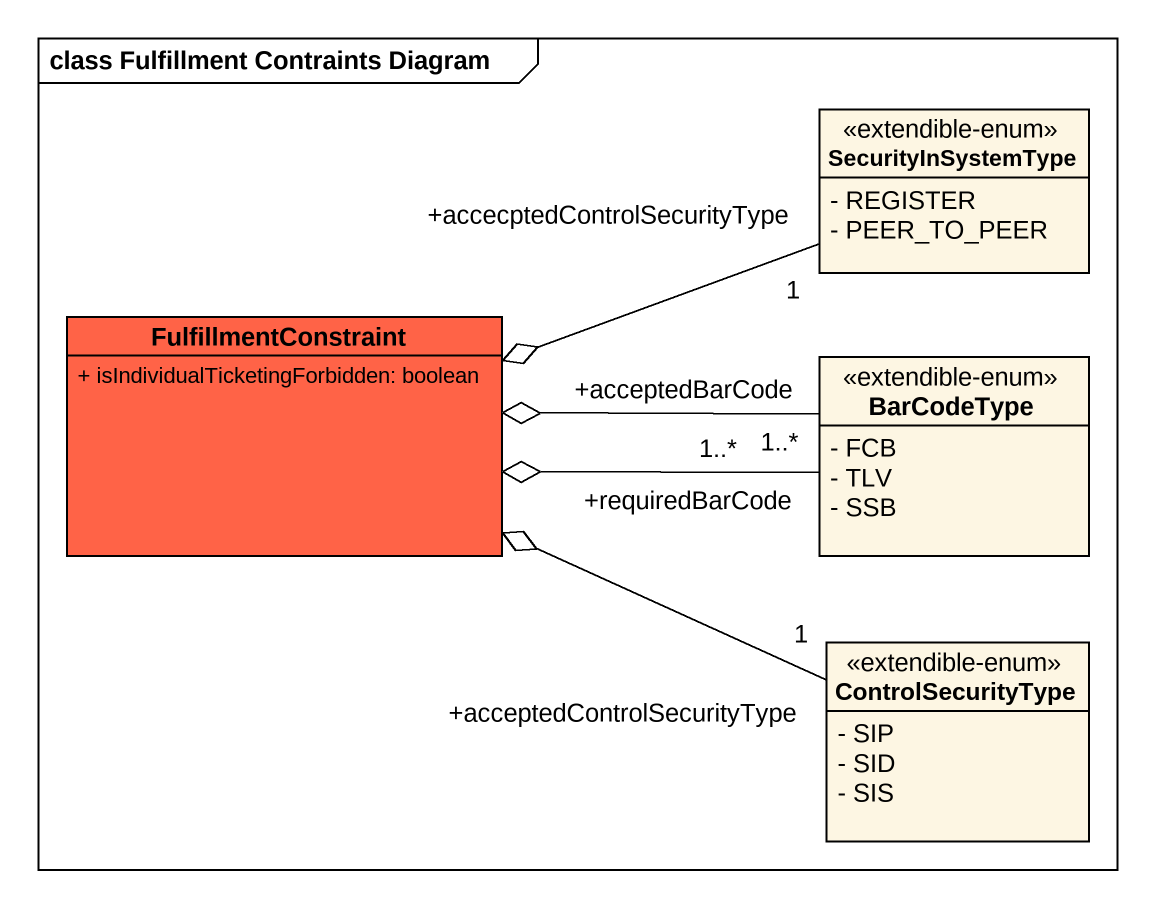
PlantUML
@startuml
mainframe class Fulfillment Contraints Diagram
hide circle
hide empty members
skinparam classAttributeIconSize 0
class SecurityInSystemType <<extendible-enum>> {
  - REGISTER
  - PEER_TO_PEER
}
class FulfillmentConstraint #FF6347 {
  + isIndividualTicketingForbidden: boolean
}
class BarCodeType <<extendible-enum>> {
  - FCB
  - TLV
  - SSB
}
class ControlSecurityType <<extendible-enum>> {
  - SIP
  - SID
  - SIS
}
SecurityInSystemType "+accecptedControlSecurityType\n1" -left-o FulfillmentConstraint
BarCodeType "+acceptedBarCode\n1..*" -left-o FulfillmentConstraint
BarCodeType "+requiredBarCode\n1..*" -left-o FulfillmentConstraint
ControlSecurityType "+acceptedControlSecurityType\n1" -left-o FulfillmentConstraint
@enduml
